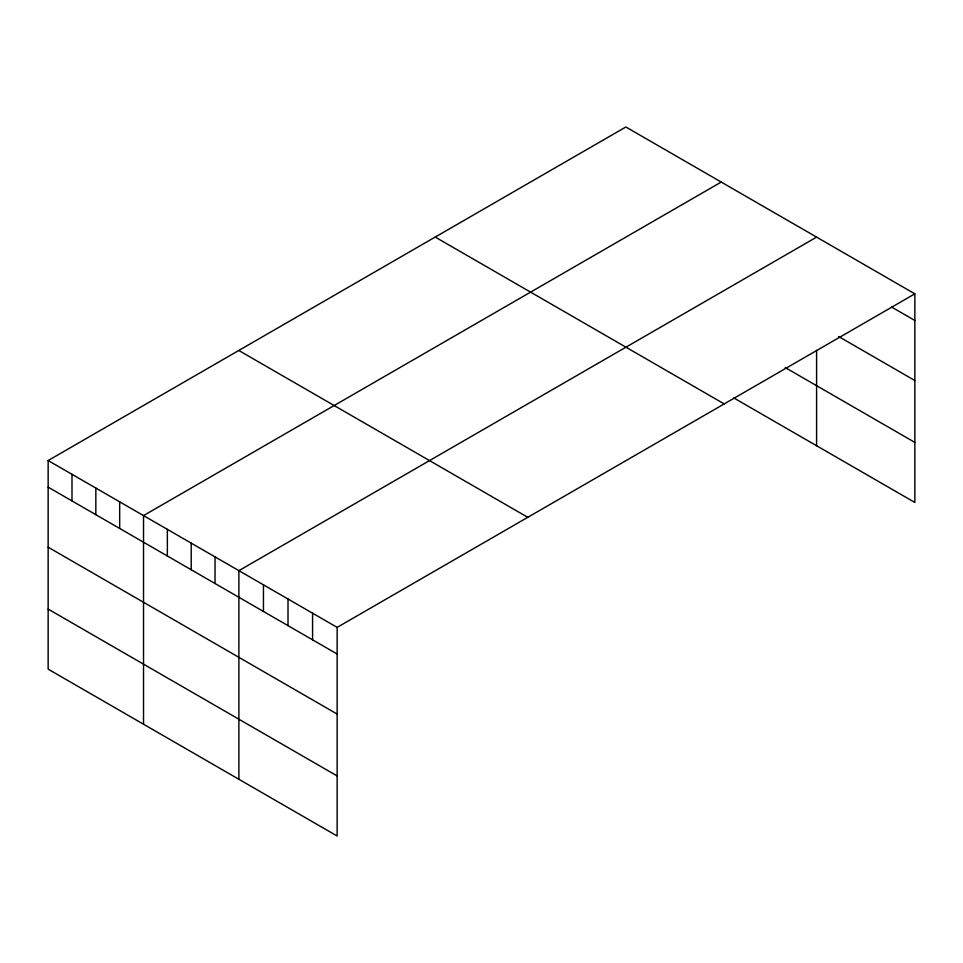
<?xml version="1.0" encoding="UTF-8"?>
<svg xmlns="http://www.w3.org/2000/svg" width="963" height="963" viewBox="0 0 963 963"><rect width="100%" height="100%" fill="white"/><g stroke="black" fill="none" stroke-linecap="round" stroke-linejoin="round"><path stroke-width="1.44" d="M48.15 460.543L337.146 627.382L337.146 836.004L48.15 669.153L48.15 460.543L625.854 126.996L914.85 293.847L914.85 502.457L733.77 397.924M721.227 182.067L143.523 515.602L143.523 724.212M816.588 237.127L238.884 570.662L238.884 779.272M337.146 627.382L914.85 293.847M891.582 307.041L914.85 320.474M838.568 336.496L914.85 380.529M785.218 367.565L914.85 442.402M435.216 237.067L724.212 403.918M238.788 350.472L527.784 517.324M48.15 487.158L337.146 654.009M48.15 547.213L337.146 714.065M48.15 609.098L337.146 775.937M816.588 350.315L816.588 445.737M312.578 613.202L312.578 639.829M288.009 599.022L288.009 625.649M263.453 584.842L263.453 611.469M215.038 556.891L215.038 583.518M191.204 543.132L191.204 569.747M167.357 529.361L167.357 555.988M119.677 501.831L119.677 528.458M95.831 488.072L95.831 514.687M71.996 474.302L71.996 500.929"/></g></svg>
